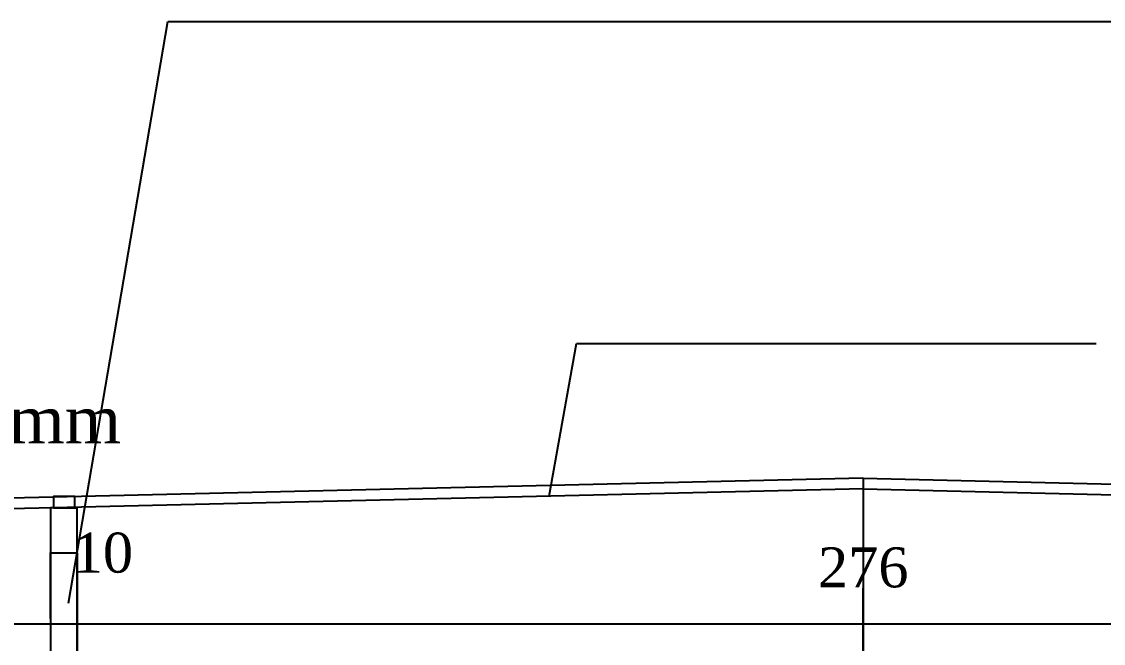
# Model space of a CAD drawing. Header units: centimetres. Extents: x 19229 to 24071, y 10219 to 13667.
# Drawn here: x 21748.1 to 22154.1, y 10846.7 to 11080 of the extents above; entities that cross this region are included whole.
import ezdxf

# ---------------------------------------------------------------- set-up
doc = ezdxf.new("R2010")
doc.units = ezdxf.units.CM
doc.layers.get('0').update_dxf_attribs({"linetype": 'CONTINUOUS'})
doc.layers.get('DEFPOINTS').update_dxf_attribs({"linetype": 'CONTINUOUS'})
doc.styles.add('style2', font='times.ttf', dxfattribs={"height": 15})
doc.styles.add('style3', font='times.ttf', dxfattribs={"height": 25})
doc.dimstyles.get("Standard").update_dxf_attribs({"dimtxt": 15, "dimasz": 0.18, "dimexe": 0.18, "dimexo": 0.0625, "dimgap": 0.09, "dimtad": 0, "dimtih": 1, "dimtoh": 1, "dimdec": 0, "dimzin": 0, "dimdsep": 46, "dimtxsty": 'style2', "dimcen": 0.09, "dimadec": 0, "dimazin": 0, "dimtfac": 1, "dimtdec": 0, "dimtofl": 0, "dimtmove": 0, "dimatfit": 3, "dimfxl": 1, "dimtolj": 1, "dimtzin": 0, "dimarcsym": 0})

# ---------------------------------------------------------------- blocks, each defined once
blk = doc.blocks.new('*D30')
at = {"color": 0, "lineweight": -2, "ltscale": 20, "transparency": 16777216}
for p, q in [((22063.9, 10908.63), (22063.78, 10908.63)), ((22063.96, 10908.45), (22063.96, 10882.85)), ((22063.96, 10632.81), (22063.96, 10867.37)), ((22063.9, 10632.63), (22063.78, 10632.63))]:
    blk.add_line(p, q, dxfattribs=at)
at = {"color": 0, "ltscale": 20, "transparency": 16777216}
for points in [[(22063.93, 10908.45), (22063.99, 10908.45), (22063.96, 10908.63)], [(22063.93, 10632.81), (22063.99, 10632.81), (22063.96, 10632.63)]]:
    blk.add_solid(points, dxfattribs=at)
at = {"layer": 'DEFPOINTS', "color": 0, "ltscale": 20, "transparency": 16777216}
for p in [(22063.96, 10908.63), (22063.96, 10908.63), (22063.96, 10632.63)]:
    blk.add_point(p, dxfattribs=at)
at = {"color": 0, "ltscale": 20, "transparency": 16777216, "insert": (22063.96, 10875.11), "char_height": 15, "attachment_point": 5, "style": 'style2'}
blk.add_mtext('\\A1;276', dxfattribs=at)
blk = doc.blocks.new('*D37')
at = {"color": 0, "lineweight": -2, "ltscale": 20, "transparency": 16777216}
for p, q in [((21758.94, 10856.08), (21758.94, 10880.81)), ((21759.12, 10880.63), (21768.76, 10880.63)), ((21768.94, 10856.08), (21768.94, 10880.81)), ((21768.94, 10880.63), (21769.12, 10880.63))]:
    blk.add_line(p, q, dxfattribs=at)
at = {"color": 0, "ltscale": 20, "transparency": 16777216}
for points in [[(21759.12, 10880.66), (21759.12, 10880.6), (21758.94, 10880.63)], [(21768.76, 10880.66), (21768.76, 10880.6), (21768.94, 10880.63)]]:
    blk.add_solid(points, dxfattribs=at)
at = {"layer": 'DEFPOINTS', "color": 0, "ltscale": 20, "transparency": 16777216}
for p in [(21768.94, 10880.63), (21758.94, 10856.01), (21768.94, 10856.01)]:
    blk.add_point(p, dxfattribs=at)
at = {"color": 0, "ltscale": 20, "transparency": 16777216, "insert": (21778.59, 10880.63), "char_height": 15, "attachment_point": 5, "style": 'style2'}
blk.add_mtext('\\A1;10', dxfattribs=at)

msp = doc.modelspace()

# ---------------------------------------------------------------- linework, layer by layer
at = {"color": 7, "ltscale": 20}
for p, q in [((21765.66, 10861.73), (21802.91, 11079.99)), ((21802.91, 11079.99), (22338.47, 11079.99)), ((21946.11, 10901.9), (21956.35, 10959.27)), ((21956.35, 10959.27), (22151.33, 10959.27)), ((22063.96, 10908.63), (21197.57, 10888.63)), ((22063.96, 10908.63), (22063.96, 10632.63)), ((22063.96, 10908.63), (22930.35, 10888.63)), ((22064.05, 10904.63), (21197.66, 10884.63)), ((22063.87, 10904.63), (22930.26, 10884.63)), ((21760.1, 10897.51), (21758.94, 10897.51)), ((21758.94, 10897.51), (21758.94, 10880.63)), ((21768.1, 10897.51), (21768.94, 10897.51)), ((21768.94, 10880.63), (21768.94, 10897.51)), ((21758.94, 10880.63), (21758.94, 10582.63)), ((21768.94, 10632.63), (21768.94, 10880.63)), ((21768.94, 10880.63), (21768.94, 10582.63)), ((21768.94, 10880.63), (21768.94, 10582.63))]:
    msp.add_line(p, q, dxfattribs=at)
at = {"color": 7}
msp.add_line((21426.97, 10854.01), (22913.85, 10854.01), dxfattribs=at)
at = {"color": 7, "ltscale": 20}
msp.add_lwpolyline([(21760.1, 10897.51), (21768.1, 10897.51), (21768.1, 10901.8), (21760.1, 10901.8)], close=True, dxfattribs=at)

# ---------------------------------------------------------------- texts
at = {"color": 7, "style": 'style3'}
msp.add_text('Corrugated steel Galvanized 0.5 mm ', height=18, dxfattribs=at).set_placement((21386.01, 10921.74))

# ---------------------------------------------------------------- dimensions: what is measured, and where the dimension line sits
at = {"color": 7, "ltscale": 20}
dim = msp.add_linear_dim(base=(22063.96, 10908.63), p1=(22063.96, 10632.63), p2=(22063.96, 10908.63), angle=90, dimstyle='Standard', dxfattribs=at)
dim.commit()
dim.dimension.update_dxf_attribs({"geometry": '*D30', "text_midpoint": (22063.96, 10875.11), "dimtype": 160})
dim = msp.add_linear_dim(base=(21768.94, 10880.63), p1=(21758.94, 10856.01), p2=(21768.94, 10856.01), dimstyle='Standard', dxfattribs=at)
dim.commit()
dim.dimension.update_dxf_attribs({"geometry": '*D37', "text_midpoint": (21778.59, 10880.63)})

doc.saveas('drawing.dxf')
